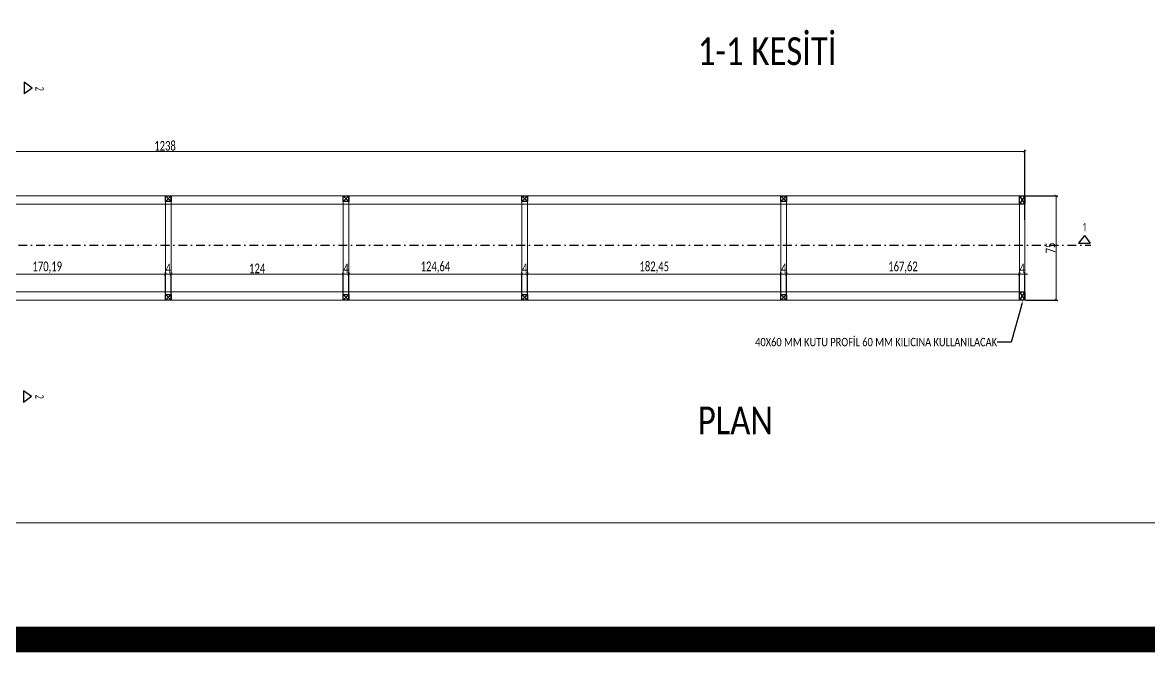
# Model space of a CAD drawing. Header units: millimetres. Extents: x 254888 to 263239, y -110593 to -105042.
# Drawn here: x 261234 to 262045, y -110593 to -110139 of the extents above; entities that cross this region are included whole.
import ezdxf
from ezdxf import colors
from ezdxf.entities.mleader import LeaderData, LeaderLine
from ezdxf.math import Vec2, Vec3

# ---------------------------------------------------------------- set-up
doc = ezdxf.new("R2010")
doc.units = ezdxf.units.MM
doc.header["$PDMODE"] = 2
doc.linetypes.add('DASHDOT', pattern=[25.4, 12.7, -6.35, 0, -6.35])
doc.layers.get('0').update_dxf_attribs({"lineweight": 20})
for name, color, linetype, lineweight in [('demir-1', 103, 'Continuous', 20), ('kesitçizgisi', 7, 'DASHDOT', 25), ('KP', 167, 'Continuous', 30), ('makineekipman', 156, 'Continuous', 20), ('text', 1, 'Continuous', 20), ('ölçü', 251, 'Continuous', 5)]:
    doc.layers.add(name, color=color, linetype=linetype, lineweight=lineweight)
doc.layers.add('yazı', color=11, linetype='Continuous')
doc.styles.add('text2', font='calibri.ttf', dxfattribs={"width": 0.8})
doc.styles.add('Ölçü50', font='calibri.ttf', dxfattribs={"width": 0.7})
doc.dimstyles.new('ölçü10', dxfattribs={"dimtxt": 7, "dimasz": 2, "dimexe": 1.25, "dimexo": 0.625, "dimgap": 0.5, "dimtad": 1, "dimzin": 9, "dimtxsty": 'Ölçü50', "dimblk": 'ARCHTICK', "dimcen": 2, "dimclrd": 256, "dimclre": 256, "dimclrt": 1, "dimazin": 2, "dimtfac": 1, "dimtix": 1, "dimtmove": 0, "dimatfit": 3, "dimldrblk": 'ARCHTICK', "dimfxl": 1, "dimlwd": -1, "dimarcsym": 0})

# ---------------------------------------------------------------- blocks, each defined once
blk = doc.blocks.new('60lik')
at = {"layer": 'KP'}
blk.add_lwpolyline([(260700.19, -106004.33), (260704.19, -106004.33), (260704.19, -106010.33), (260700.19, -106010.33), (260700.19, -106004.33), (260704.19, -106010.33), (260704.19, -106004.33), (260700.19, -106010.33)], dxfattribs=at)
blk = doc.blocks.new('fdg')
at = {"layer": 'KP'}
blk.add_lwpolyline([(249315.5, -96506), (249319.5, -96506), (249319.5, -96510), (249315.5, -96510), (249315.5, -96506), (249319.5, -96510), (249319.5, -96506), (249315.5, -96510)], dxfattribs=at)
blk = doc.blocks.new('_ArchTick')
at = {"color": 0, "linetype": 'ByBlock', "const_width": 0.15}
blk.add_lwpolyline([(-0.5, -0.5), (0.5, 0.5)], dxfattribs=at)
blk = doc.blocks.new('*D162')
at = {"layer": 'DEFPOINTS', "color": 0, "transparency": 16777216}
for p in [(261337.25, -110320.36), (261167.06, -110333.08, 0), (261337.25, -110335.08, 0)]:
    blk.add_point(p, dxfattribs=at)
at = {"layer": 'ölçü', "lineweight": -2, "transparency": 16777216}
for p, q in [((261167.06, -110332.46), (261167.06, -110319.11)), ((261337.25, -110334.46), (261337.25, -110319.11))]:
    blk.add_line(p, q, dxfattribs=at)
at = {"layer": 'ölçü', "transparency": 16777216}
blk.add_line((261167.06, -110320.36), (261337.25, -110320.36), dxfattribs=at)
at = {"layer": 'ölçü', "transparency": 16777216, "xscale": 2, "yscale": 2, "zscale": 2, "rotation": 180}
blk.add_blockref('_ArchTick', (261167.06, -110320.36), dxfattribs=at)
at = {"layer": 'ölçü', "transparency": 16777216, "xscale": 2, "yscale": 2, "zscale": 2}
blk.add_blockref('_ArchTick', (261337.25, -110320.36), dxfattribs=at)
at = {"layer": 'ölçü', "color": 1, "transparency": 16777216, "insert": (261252.15, -110315.54), "char_height": 7, "attachment_point": 5, "style": 'Ölçü50'}
blk.add_mtext('170,19', dxfattribs=at)
blk = doc.blocks.new('*D163')
at = {"layer": 'DEFPOINTS', "color": 0, "transparency": 16777216}
for p in [(261341.25, -110320.36), (261337.25, -110335.08, 0), (261341.25, -110335.08, 0)]:
    blk.add_point(p, dxfattribs=at)
at = {"layer": 'ölçü', "lineweight": -2, "transparency": 16777216}
for p, q in [((261337.25, -110334.46), (261337.25, -110319.11)), ((261341.25, -110334.46), (261341.25, -110319.11))]:
    blk.add_line(p, q, dxfattribs=at)
at = {"layer": 'ölçü', "transparency": 16777216}
for p, q in [((261337.25, -110320.36), (261335.25, -110320.36)), ((261337.25, -110320.36), (261341.25, -110320.36)), ((261341.25, -110320.36), (261343.25, -110320.36))]:
    blk.add_line(p, q, dxfattribs=at)
at = {"layer": 'ölçü', "transparency": 16777216, "xscale": 2, "yscale": 2, "zscale": 2}
blk.add_blockref('_ArchTick', (261337.25, -110320.36), dxfattribs=at)
at = {"layer": 'ölçü', "transparency": 16777216, "xscale": 2, "yscale": 2, "zscale": 2, "rotation": 180}
blk.add_blockref('_ArchTick', (261341.25, -110320.36), dxfattribs=at)
at = {"layer": 'ölçü', "color": 1, "transparency": 16777216, "insert": (261339.25, -110316.34), "char_height": 7, "attachment_point": 5, "style": 'Ölçü50'}
blk.add_mtext('4', dxfattribs=at)
blk = doc.blocks.new('*D164')
at = {"layer": 'DEFPOINTS', "color": 0, "transparency": 16777216}
for p in [(261465.25, -110320.36), (261341.25, -110335.08, 0), (261465.25, -110335.08, 0)]:
    blk.add_point(p, dxfattribs=at)
at = {"layer": 'ölçü', "lineweight": -2, "transparency": 16777216}
for p, q in [((261341.25, -110334.46), (261341.25, -110319.11)), ((261465.25, -110334.46), (261465.25, -110319.11))]:
    blk.add_line(p, q, dxfattribs=at)
at = {"layer": 'ölçü', "transparency": 16777216}
blk.add_line((261341.25, -110320.36), (261465.25, -110320.36), dxfattribs=at)
at = {"layer": 'ölçü', "transparency": 16777216, "xscale": 2, "yscale": 2, "zscale": 2, "rotation": 180}
blk.add_blockref('_ArchTick', (261341.25, -110320.36), dxfattribs=at)
at = {"layer": 'ölçü', "transparency": 16777216, "xscale": 2, "yscale": 2, "zscale": 2}
blk.add_blockref('_ArchTick', (261465.25, -110320.36), dxfattribs=at)
at = {"layer": 'ölçü', "color": 1, "transparency": 16777216, "insert": (261403.25, -110316.31), "char_height": 7, "attachment_point": 5, "style": 'Ölçü50'}
blk.add_mtext('124', dxfattribs=at)
blk = doc.blocks.new('*D165')
at = {"layer": 'DEFPOINTS', "color": 0, "transparency": 16777216}
for p in [(261469.25, -110320.36), (261465.25, -110335.08, 0), (261469.25, -110335.08, 0)]:
    blk.add_point(p, dxfattribs=at)
at = {"layer": 'ölçü', "lineweight": -2, "transparency": 16777216}
for p, q in [((261465.25, -110334.46), (261465.25, -110319.11)), ((261469.25, -110334.46), (261469.25, -110319.11))]:
    blk.add_line(p, q, dxfattribs=at)
at = {"layer": 'ölçü', "transparency": 16777216}
for p, q in [((261465.25, -110320.36), (261463.25, -110320.36)), ((261465.25, -110320.36), (261469.25, -110320.36)), ((261469.25, -110320.36), (261471.25, -110320.36))]:
    blk.add_line(p, q, dxfattribs=at)
at = {"layer": 'ölçü', "transparency": 16777216, "xscale": 2, "yscale": 2, "zscale": 2}
blk.add_blockref('_ArchTick', (261465.25, -110320.36), dxfattribs=at)
at = {"layer": 'ölçü', "transparency": 16777216, "xscale": 2, "yscale": 2, "zscale": 2, "rotation": 180}
blk.add_blockref('_ArchTick', (261469.25, -110320.36), dxfattribs=at)
at = {"layer": 'ölçü', "color": 1, "transparency": 16777216, "insert": (261467.25, -110316.34), "char_height": 7, "attachment_point": 5, "style": 'Ölçü50'}
blk.add_mtext('4', dxfattribs=at)
blk = doc.blocks.new('*D166')
at = {"layer": 'DEFPOINTS', "color": 0, "transparency": 16777216}
for p in [(261593.88, -110320.36), (261469.25, -110335.08, 0), (261593.88, -110335.08, 0)]:
    blk.add_point(p, dxfattribs=at)
at = {"layer": 'ölçü', "lineweight": -2, "transparency": 16777216}
for p, q in [((261469.25, -110334.46), (261469.25, -110319.11)), ((261593.88, -110334.46), (261593.88, -110319.11))]:
    blk.add_line(p, q, dxfattribs=at)
at = {"layer": 'ölçü', "transparency": 16777216}
blk.add_line((261469.25, -110320.36), (261593.88, -110320.36), dxfattribs=at)
at = {"layer": 'ölçü', "transparency": 16777216, "xscale": 2, "yscale": 2, "zscale": 2, "rotation": 180}
blk.add_blockref('_ArchTick', (261469.25, -110320.36), dxfattribs=at)
at = {"layer": 'ölçü', "transparency": 16777216, "xscale": 2, "yscale": 2, "zscale": 2}
blk.add_blockref('_ArchTick', (261593.88, -110320.36), dxfattribs=at)
at = {"layer": 'ölçü', "color": 1, "transparency": 16777216, "insert": (261531.56, -110315.54), "char_height": 7, "attachment_point": 5, "style": 'Ölçü50'}
blk.add_mtext('124,64', dxfattribs=at)
blk = doc.blocks.new('*D167')
at = {"layer": 'DEFPOINTS', "color": 0, "transparency": 16777216}
for p in [(261597.88, -110320.36), (261593.88, -110335.08, 0), (261597.88, -110335.08, 0)]:
    blk.add_point(p, dxfattribs=at)
at = {"layer": 'ölçü', "lineweight": -2, "transparency": 16777216}
for p, q in [((261593.88, -110334.46), (261593.88, -110319.11)), ((261597.88, -110334.46), (261597.88, -110319.11))]:
    blk.add_line(p, q, dxfattribs=at)
at = {"layer": 'ölçü', "transparency": 16777216}
for p, q in [((261593.88, -110320.36), (261591.88, -110320.36)), ((261593.88, -110320.36), (261597.88, -110320.36)), ((261597.88, -110320.36), (261599.88, -110320.36))]:
    blk.add_line(p, q, dxfattribs=at)
at = {"layer": 'ölçü', "transparency": 16777216, "xscale": 2, "yscale": 2, "zscale": 2}
blk.add_blockref('_ArchTick', (261593.88, -110320.36), dxfattribs=at)
at = {"layer": 'ölçü', "transparency": 16777216, "xscale": 2, "yscale": 2, "zscale": 2, "rotation": 180}
blk.add_blockref('_ArchTick', (261597.88, -110320.36), dxfattribs=at)
at = {"layer": 'ölçü', "color": 1, "transparency": 16777216, "insert": (261595.88, -110316.34), "char_height": 7, "attachment_point": 5, "style": 'Ölçü50'}
blk.add_mtext('4', dxfattribs=at)
blk = doc.blocks.new('*D168')
at = {"layer": 'DEFPOINTS', "color": 0, "transparency": 16777216}
for p in [(261780.33, -110320.36), (261597.88, -110335.08, 0), (261780.33, -110335.08, 0)]:
    blk.add_point(p, dxfattribs=at)
at = {"layer": 'ölçü', "lineweight": -2, "transparency": 16777216}
for p, q in [((261597.88, -110334.46), (261597.88, -110319.11)), ((261780.33, -110334.46), (261780.33, -110319.11))]:
    blk.add_line(p, q, dxfattribs=at)
at = {"layer": 'ölçü', "transparency": 16777216}
blk.add_line((261597.88, -110320.36), (261780.33, -110320.36), dxfattribs=at)
at = {"layer": 'ölçü', "transparency": 16777216, "xscale": 2, "yscale": 2, "zscale": 2, "rotation": 180}
blk.add_blockref('_ArchTick', (261597.88, -110320.36), dxfattribs=at)
at = {"layer": 'ölçü', "transparency": 16777216, "xscale": 2, "yscale": 2, "zscale": 2}
blk.add_blockref('_ArchTick', (261780.33, -110320.36), dxfattribs=at)
at = {"layer": 'ölçü', "color": 1, "transparency": 16777216, "insert": (261689.11, -110315.54), "char_height": 7, "attachment_point": 5, "style": 'Ölçü50'}
blk.add_mtext('182,45', dxfattribs=at)
blk = doc.blocks.new('*D169')
at = {"layer": 'DEFPOINTS', "color": 0, "transparency": 16777216}
for p in [(261784.33, -110320.36), (261780.33, -110335.08, 0), (261784.33, -110335.08, 0)]:
    blk.add_point(p, dxfattribs=at)
at = {"layer": 'ölçü', "lineweight": -2, "transparency": 16777216}
for p, q in [((261780.33, -110334.46), (261780.33, -110319.11)), ((261784.33, -110334.46), (261784.33, -110319.11))]:
    blk.add_line(p, q, dxfattribs=at)
at = {"layer": 'ölçü', "transparency": 16777216}
for p, q in [((261780.33, -110320.36), (261778.33, -110320.36)), ((261780.33, -110320.36), (261784.33, -110320.36)), ((261784.33, -110320.36), (261786.33, -110320.36))]:
    blk.add_line(p, q, dxfattribs=at)
at = {"layer": 'ölçü', "transparency": 16777216, "xscale": 2, "yscale": 2, "zscale": 2}
blk.add_blockref('_ArchTick', (261780.33, -110320.36), dxfattribs=at)
at = {"layer": 'ölçü', "transparency": 16777216, "xscale": 2, "yscale": 2, "zscale": 2, "rotation": 180}
blk.add_blockref('_ArchTick', (261784.33, -110320.36), dxfattribs=at)
at = {"layer": 'ölçü', "color": 1, "transparency": 16777216, "insert": (261782.33, -110316.34), "char_height": 7, "attachment_point": 5, "style": 'Ölçü50'}
blk.add_mtext('4', dxfattribs=at)
blk = doc.blocks.new('*D170')
at = {"layer": 'DEFPOINTS', "color": 0, "transparency": 16777216}
for p in [(261951.96, -110320.36), (261784.33, -110335.08, 0), (261951.96, -110333.08, 0)]:
    blk.add_point(p, dxfattribs=at)
at = {"layer": 'ölçü', "lineweight": -2, "transparency": 16777216}
for p, q in [((261784.33, -110334.46), (261784.33, -110319.11)), ((261951.96, -110332.46), (261951.96, -110319.11))]:
    blk.add_line(p, q, dxfattribs=at)
at = {"layer": 'ölçü', "transparency": 16777216}
blk.add_line((261784.33, -110320.36), (261951.96, -110320.36), dxfattribs=at)
at = {"layer": 'ölçü', "transparency": 16777216, "xscale": 2, "yscale": 2, "zscale": 2, "rotation": 180}
blk.add_blockref('_ArchTick', (261784.33, -110320.36), dxfattribs=at)
at = {"layer": 'ölçü', "transparency": 16777216, "xscale": 2, "yscale": 2, "zscale": 2}
blk.add_blockref('_ArchTick', (261951.96, -110320.36), dxfattribs=at)
at = {"layer": 'ölçü', "color": 1, "transparency": 16777216, "insert": (261868.15, -110315.54), "char_height": 7, "attachment_point": 5, "style": 'Ölçü50'}
blk.add_mtext('167,62', dxfattribs=at)
blk = doc.blocks.new('*D171')
at = {"layer": 'DEFPOINTS', "color": 0, "transparency": 16777216}
for p in [(261955.96, -110320.36), (261951.96, -110333.08, 0), (261955.96, -110333.08, 0)]:
    blk.add_point(p, dxfattribs=at)
at = {"layer": 'ölçü', "lineweight": -2, "transparency": 16777216}
for p, q in [((261951.96, -110332.46), (261951.96, -110319.11)), ((261955.96, -110332.46), (261955.96, -110319.11))]:
    blk.add_line(p, q, dxfattribs=at)
at = {"layer": 'ölçü', "transparency": 16777216}
for p, q in [((261951.96, -110320.36), (261949.96, -110320.36)), ((261951.96, -110320.36), (261955.96, -110320.36)), ((261955.96, -110320.36), (261957.96, -110320.36))]:
    blk.add_line(p, q, dxfattribs=at)
at = {"layer": 'ölçü', "transparency": 16777216, "xscale": 2, "yscale": 2, "zscale": 2}
blk.add_blockref('_ArchTick', (261951.96, -110320.36), dxfattribs=at)
at = {"layer": 'ölçü', "transparency": 16777216, "xscale": 2, "yscale": 2, "zscale": 2, "rotation": 180}
blk.add_blockref('_ArchTick', (261955.96, -110320.36), dxfattribs=at)
at = {"layer": 'ölçü', "color": 1, "transparency": 16777216, "insert": (261953.96, -110316.34), "char_height": 7, "attachment_point": 5, "style": 'Ölçü50'}
blk.add_mtext('4', dxfattribs=at)
blk = doc.blocks.new('*D172')
at = {"layer": 'DEFPOINTS', "color": 0, "transparency": 16777216}
for p in [(261955.96, -110264.08, 0), (261955.96, -110339.08, 0), (261978.4, -110339.08)]:
    blk.add_point(p, dxfattribs=at)
at = {"layer": 'ölçü', "lineweight": -2, "transparency": 16777216}
for p, q in [((261956.58, -110264.08), (261979.65, -110264.08)), ((261956.58, -110339.08), (261979.65, -110339.08))]:
    blk.add_line(p, q, dxfattribs=at)
at = {"layer": 'ölçü', "transparency": 16777216}
blk.add_line((261978.4, -110264.08), (261978.4, -110339.08), dxfattribs=at)
at = {"layer": 'ölçü', "transparency": 16777216, "xscale": 2, "yscale": 2, "zscale": 2}
for p, rotation in [((261978.4, -110264.08), 90), ((261978.4, -110339.08), 270)]:
    blk.add_blockref('_ArchTick', p, dxfattribs=dict(at, rotation=rotation))
at = {"layer": 'ölçü', "color": 1, "transparency": 16777216, "insert": (261974.35, -110301.58), "char_height": 7, "attachment_point": 5, "rotation": 90, "style": 'Ölçü50'}
blk.add_mtext('75', dxfattribs=at)
blk = doc.blocks.new('*D177')
at = {"layer": 'DEFPOINTS', "color": 0, "transparency": 16777216}
for p in [(261955.96, -110232.1), (260717.96, -110279.26, 0), (261955.96, -110282.03, 0)]:
    blk.add_point(p, dxfattribs=at)
at = {"layer": 'ölçü', "lineweight": -2, "transparency": 16777216}
for p, q in [((260717.96, -110278.64), (260717.96, -110230.85)), ((261955.96, -110281.4), (261955.96, -110230.85))]:
    blk.add_line(p, q, dxfattribs=at)
at = {"layer": 'ölçü', "transparency": 16777216}
blk.add_line((260717.96, -110232.1), (261955.96, -110232.1), dxfattribs=at)
at = {"layer": 'ölçü', "transparency": 16777216, "xscale": 2, "yscale": 2, "zscale": 2, "rotation": 180}
blk.add_blockref('_ArchTick', (260717.96, -110232.1), dxfattribs=at)
at = {"layer": 'ölçü', "transparency": 16777216, "xscale": 2, "yscale": 2, "zscale": 2}
blk.add_blockref('_ArchTick', (261955.96, -110232.1), dxfattribs=at)
at = {"layer": 'ölçü', "color": 1, "transparency": 16777216, "insert": (261336.96, -110228.01), "char_height": 7, "attachment_point": 5, "style": 'Ölçü50'}
blk.add_mtext('1238', dxfattribs=at)

msp = doc.modelspace()

# ---------------------------------------------------------------- linework, layer by layer
at = {"color": 1, "const_width": 18.492}
msp.add_lwpolyline([(257100.03, -109030.619), (262946.71, -109030.619), (262946.71, -110583.763), (257100.03, -110583.763)], close=True, dxfattribs=at)
msp.add_lwpolyline([(260631.323, -109085.085), (262879.993, -109085.085), (262879.993, -110499.494), (260631.323, -110499.494)], close=True)
at = {"layer": 'demir-1', "elevation": 0}
for points in [[(260717.958, -110264.084), (261955.958, -110264.084)], [(260717.958, -110270.084), (261955.958, -110270.084)], [(261337.246, -110264.084), (261337.246, -110339.084)], [(261341.246, -110264.084), (261341.246, -110339.084)], [(261465.246, -110264.084), (261465.246, -110339.084)], [(261469.246, -110264.084), (261469.246, -110339.084)], [(261593.882, -110264.084), (261593.882, -110339.084)], [(261597.882, -110264.084), (261597.882, -110339.084)], [(261780.333, -110338.72), (261780.333, -110264.084)], [(261784.333, -110338.72), (261784.333, -110264.084)], [(261951.958, -110339.084), (261951.958, -110264.084)], [(261955.958, -110339.084), (261955.958, -110264.084)], [(260717.958, -110333.084), (261955.958, -110333.084)], [(261955.958, -110339.084), (260717.958, -110339.084)]]:
    msp.add_lwpolyline(points, dxfattribs=at)
at = {"layer": 'kesitçizgisi'}
for p, q in [((261235.615, -110182.139), (261235.615, -110190.591)), ((261241.248, -110186.365), (261235.615, -110182.139)), ((261998.754, -110292.479), (261994.528, -110298.111)), ((261998.754, -110292.479), (262002.981, -110298.111)), ((261994.528, -110298.111), (262002.981, -110298.111)), ((261235.115, -110404.389), (261235.115, -110412.841)), ((261240.748, -110408.615), (261235.115, -110404.389)), ((261240.748, -110408.615), (261235.115, -110412.841))]:
    msp.add_line(p, q, dxfattribs=at)
at = {"layer": 'kesitçizgisi', "ltscale": 0.5}
msp.add_line((260655.346, -110299.635), (262003.468, -110299.635), dxfattribs=at)
at = {"layer": 'kesitçizgisi'}
msp.add_lwpolyline([(261241.248, -110186.365), (261235.615, -110190.591)], dxfattribs=at)

# ---------------------------------------------------------------- block references
at = {"layer": 'demir-1'}
msp.add_blockref('60lik', (1251.772, -4259.752, 0), dxfattribs=at)
at = {"layer": 'makineekipman'}
for name, p in [('fdg', (12021.747, -13758.084, 0)), ('fdg', (12149.747, -13758.084, 0)), ('fdg', (12278.384, -13758.084, 0)), ('fdg', (12464.835, -13758.084, 0)), ('fdg', (12021.747, -13829.084, 0)), ('fdg', (12149.747, -13829.084, 0)), ('fdg', (12278.384, -13829.084, 0)), ('fdg', (12464.835, -13829.084, 0)), ('60lik', (1251.772, -4328.752, 0))]:
    msp.add_blockref(name, p, dxfattribs=at)

# ---------------------------------------------------------------- texts
at = {"layer": 'text', "color": 1, "char_height": 6, "width": 84.41262, "attachment_point": 3, "rotation": 270, "style": 'Ölçü50'}
for insert in [(261249.554, -110188.514), (261249.554, -110410.403)]:
    msp.add_mtext('{\\fLucida Sans Unicode|b0|i0|c162|p34;2}', dxfattribs=dict(at, insert=insert))
at = {"layer": 'text', "color": 1, "insert": (262000.543, -110283.673), "char_height": 6, "width": 84.41262, "attachment_point": 3, "style": 'Ölçü50'}
msp.add_mtext('{\\fLucida Sans Unicode|b0|i0|c162|p34;1}', dxfattribs=at)
at = {"layer": 'yazı', "char_height": 20, "attachment_point": 1, "style": 'text2'}
for s, insert in [('1-1 KESİTİ', (261720.485, -110149.789)), ('PLAN ', (261720.485, -110415.847))]:
    msp.add_mtext_dynamic_manual_height_columns(s, width=208.90446, gutter_width=12.5, heights=[0], dxfattribs=dict(at, insert=insert))

# ---------------------------------------------------------------- dimensions: what is measured, and where the dimension line sits
at = {"layer": 'ölçü'}
dim = msp.add_linear_dim(base=(261955.958, -110232.097), p1=(260717.958, -110279.265, 0), p2=(261955.958, -110282.03, 0), dimstyle='ölçü10', dxfattribs=at)
dim.commit()
dim.dimension.update_dxf_attribs({"geometry": '*D177', "text_midpoint": (261336.958, -110228.011)})
dim = msp.add_linear_dim(base=(261978.398, -110339.084), p1=(261955.958, -110264.084, 0), p2=(261955.958, -110339.084, 0), angle=90, dimstyle='ölçü10', dxfattribs=at)
dim.commit()
dim.dimension.update_dxf_attribs({"geometry": '*D172', "text_midpoint": (261974.347, -110301.584)})
for base, p1, p2, picture, middle in [((261337.246, -110320.358), (261167.056, -110333.084, 0), (261337.246, -110335.084, 0), '*D162', (261252.151, -110315.542)), ((261341.246, -110320.358), (261337.246, -110335.084, 0), (261341.246, -110335.084, 0), '*D163', (261339.246, -110316.342)), ((261465.246, -110320.358), (261341.246, -110335.084, 0), (261465.246, -110335.084, 0), '*D164', (261403.246, -110316.307)), ((261469.246, -110320.358), (261465.246, -110335.084, 0), (261469.246, -110335.084, 0), '*D165', (261467.246, -110316.342)), ((261593.882, -110320.358), (261469.246, -110335.084, 0), (261593.882, -110335.084, 0), '*D166', (261531.564, -110315.542)), ((261597.882, -110320.358), (261593.882, -110335.084, 0), (261597.882, -110335.084, 0), '*D167', (261595.882, -110316.342)), ((261780.333, -110320.358), (261597.882, -110335.084, 0), (261780.333, -110335.084, 0), '*D168', (261689.108, -110315.542)), ((261784.333, -110320.358), (261780.333, -110335.084, 0), (261784.333, -110335.084, 0), '*D169', (261782.333, -110316.342)), ((261951.9582, -110320.358), (261784.3334, -110335.0843, -0.0001), (261951.9582, -110333.0843, -0.0001), '*D170', (261868.1458, -110315.5422)), ((261955.958, -110320.358), (261951.958, -110333.084, 0), (261955.958, -110333.084, 0), '*D171', (261953.958, -110316.342))]:
    dim = msp.add_linear_dim(base=base, p1=p1, p2=p2, dimstyle='ölçü10', override={"dimtmove": 1}, dxfattribs=at)
    dim.commit()
    dim.dimension.update_dxf_attribs({"geometry": picture, "text_midpoint": middle})

# ---------------------------------------------------------------- leaders
ml = msp.add_multileader_mtext('Standard')
ml.set_content('{\\fCalibri Light|b0|i0|c162|p34;40X60 MM KUTU PROFİL 60 MM KILICINA KULLANILACAK}', color=256, style='text2')
ml.set_leader_properties()
ml.build(insert=Vec2(0, 0))
ml.multileader.update_dxf_attribs({"dogleg_length": 10})
ctx = ml.context
ctx.base_point, ctx.char_height, ctx.landing_gap_size, ctx.plane_origin = Vec3(261762.37, -110369.393, 0), 6, 0.09, Vec3(261991.392, -110373.862, 0)
ctx.text_align_type = 2
notes = []
notes.append((ctx, [(0, (1, 1, 0), (261945.934, -110369.393, 0), (-1, 0), 10, [(0, [(261954.572, -110339.084, 0)], 0, [])])]))
ctx.mtext.insert, ctx.mtext.alignment, ctx.mtext.flow_direction = Vec3(261935.844, -110366.353, 0), 3, 5
for ctx, leaders in notes:
    for number, flags, end, landing, length, lines in leaders:
        leader = LeaderData()
        leader.index, (leader.has_last_leader_line, leader.has_dogleg_vector, leader.attachment_direction) = number, flags
        leader.last_leader_point, leader.dogleg_vector, leader.dogleg_length = Vec3(end), Vec3(landing), length
        for number, points, colour, breaks in lines:
            line = LeaderLine()
            line.index, line.vertices, line.color, line.breaks = number, Vec3.list(points), colors.encode_raw_color(colour), breaks
            leader.lines.append(line)
        ctx.leaders.append(leader)

doc.saveas('drawing.dxf')
